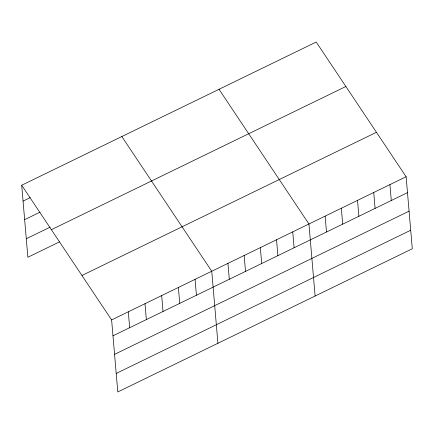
<?xml version="1.0" encoding="UTF-8"?>
<svg xmlns="http://www.w3.org/2000/svg" width="434" height="434" viewBox="0 0 434 434"><rect width="100%" height="100%" fill="white"/><g stroke="black" fill="none" stroke-linecap="round" stroke-linejoin="round"><path stroke-width="0.65" d="M21.7 185.226L316.207 42.044L406.126 176.741L412.3 248.774L117.793 391.956L111.614 319.923L21.7 185.226L27.874 257.259L59.463 241.901M23.062 201.121L30.217 197.644M24.651 219.647L40.145 212.112M26.29 238.733L50.127 227.145M51.369 229.678L345.882 86.491M81.945 275.476L376.452 132.289M111.614 319.923L406.126 176.741M112.976 335.818L407.488 192.636M114.565 354.345L409.078 211.163M116.203 373.435L410.71 230.248M219.024 89.295L308.937 223.993L315.111 296.026M121.835 136.542L211.749 271.245L217.922 343.278M389.927 184.618L391.289 200.508M373.728 192.49L375.09 208.385M357.529 200.367L358.891 216.262M341.33 208.244L342.697 224.134M325.137 216.116L326.498 232.011M292.738 231.864L294.1 247.76M276.539 239.742L277.901 255.637M260.34 247.619L261.707 263.514M244.147 255.49L245.508 271.386M227.948 263.367L229.309 279.263M195.061 279.355L196.423 295.25M178.369 287.471L179.736 303.366M161.681 295.587L163.043 311.482M144.994 303.697L146.356 319.592M128.307 311.813L129.668 327.708"/></g></svg>
